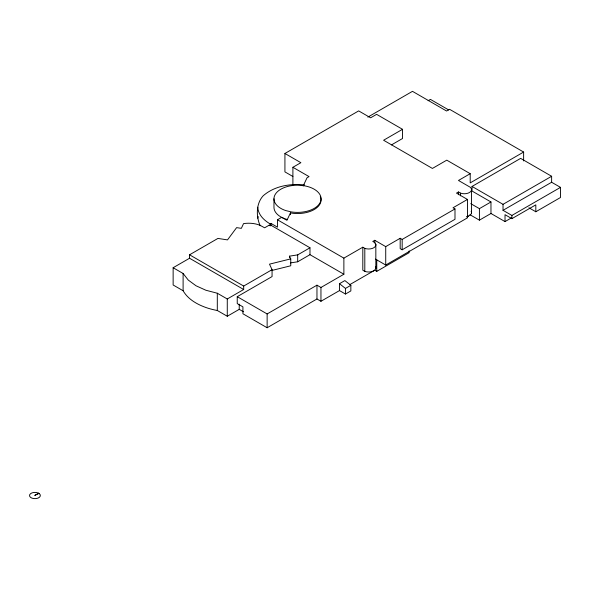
<?xml version="1.0" encoding="UTF-8"?>
<svg xmlns="http://www.w3.org/2000/svg" width="590" height="590" viewBox="0 0 590 590"><rect width="100%" height="100%" fill="white"/><g stroke="black" fill="none" stroke-linecap="round" stroke-linejoin="round"><path stroke-width="0.89" d="M260.197 225.756C256.008 216.596 255.964 203.565 263.199 195.769C274.372 186.034 290.125 183.394 304.492 184.921M257.793 218.263L258.191 216.56M320.281 196.5A23.548 13.592 0 0 1 291.32 213.071L290.464 212.865L286.947 220.306L281.755 217.312L277.462 219.79L277.462 227.15L271.09 223.477L270.176 223.942C264.003 220.299 258.162 214.834 257.793 207.223M303.179 185.946L307.051 177.76L309.042 176.609L292.898 167.287L292.898 184.781M292.898 176.491L284.926 171.889L284.926 153.481L358.668 110.898L370.631 117.801L376.612 114.349L402.52 129.313L402.52 138.517L391.472 144.897M367.843 117.115L412.484 91.339L446.571 111.016L449.558 109.29L523.625 152.05L523.625 160.93M292.898 167.287L300.87 162.685L284.926 153.481M428.126 100.72L430.427 99.393L448.717 109.954M402.52 129.313L383.589 140.243L432.418 168.438L446.77 160.156L470.208 173.689L470.208 182.893L523.625 152.05M189.552 254.799L243.685 286.054L243.685 289.506L189.552 258.25L189.552 254.799L217.931 238.419L227.497 239.901L236.619 227.622L241.34 228.359L243.545 223.625A19.691 11.372 0 0 1 259.976 225.262L264.622 227.799L269.21 225.151M243.493 311.8L239.23 309.344L227.275 316.247L217.304 310.495A52.37 30.23 0 0 1 205.881 307.501C196.949 304.293 187.952 299.226 183.107 290.745L173.136 284.992L173.136 267.727L189.552 258.25M243.685 286.054L272.064 269.674L269.49 264.15L290.759 258.877L289.483 256.156L297.685 254.88L309.986 247.778L309.986 254.681L343.874 274.239L343.874 258.132L277.462 219.79M173.136 267.727L183.107 273.48L188.276 280.08L196.02 285.774L205.881 290.243L217.304 293.23L227.275 298.983L243.685 289.506M339.287 290.7L320.953 301.284L316.963 298.983L267.137 327.752L242.918 313.769L242.918 306.866L237.239 303.584L237.239 296.681L272.064 276.577L272.064 269.674M290.398 262.919L297.685 261.783L309.986 254.681M470.208 173.689L458.482 180.459L470.437 187.362A7.22 4.167 0 0 1 469.441 192.539A7.22 4.167 0 0 1 460.473 193.114L458.482 191.964L456.49 193.114L467.45 199.442L467.45 217.857L385.727 265.035L375.432 259.091M343.874 258.132L362.806 247.203L364.804 248.353A7.22 4.167 0 0 0 373.772 247.778A7.22 4.167 0 0 0 374.768 242.593L372.777 241.443L374.768 240.292L385.727 246.627L400.182 238.279L402.174 239.429L454.993 208.934L454.993 219.296L402.174 249.791L400.182 248.641L400.182 238.279M511.397 217.917L505.025 221.597L490.969 213.484L490.969 201.972L472.037 191.042L472.037 186.44L520.638 158.378L551.628 176.277L551.628 182.258L503.027 210.32L503.027 204.332L551.628 176.277M237.239 296.681L267.137 313.946L316.963 285.177L320.953 287.478L343.874 274.239M467.45 199.442L453.002 207.783L454.993 208.934M339.486 283.679L344.87 280.575L350.851 285.317L350.851 290.929L345.467 294.034L339.486 290.582L339.486 283.679L345.467 288.429L345.467 294.034M470.731 203.639L479.412 208.646L490.969 201.972M349.59 284.749L374.768 270.213L376.759 271.363L409.15 252.668L409.15 250.898M466.852 217.046L468.445 216.132M345.467 288.429L350.851 285.317M469.942 214.694L479.412 220.159L490.969 213.484M503.027 210.32L511.899 215.439L560.5 187.377L560.5 197.503L535.816 211.758L528.942 207.783M505.025 221.597L505.025 214.694L511.899 218.661L535.816 204.855L535.816 211.758M38.579 493.203L34.744 495.416L38.962 493.424M269.247 225.174L270.176 225.786L271.09 225.321L309.986 247.778M271.26 270.611L290.759 265.78L290.759 258.877M287.256 219.451L285.649 219.067A23.548 13.592 0 0 1 273.967 207.26L273.967 198.742M551.628 182.258L560.5 187.377M472.037 186.44L503.027 204.332M375.476 266.451A7.22 4.167 0 0 1 373.168 271.105A7.22 4.167 0 0 1 364.804 271.363L362.806 270.213L362.806 247.203M511.899 215.439L511.899 218.661M479.412 208.646L479.412 220.159M471.513 189.117L471.513 213.064M460.473 193.114L460.473 195.873M458.482 191.964L458.482 194.722M402.174 239.429L402.174 249.791M385.727 246.627L385.727 265.035M376.759 259.858L376.759 271.363M375.837 244.349L375.845 268.303M374.768 240.292L374.768 243.058M364.804 248.353L364.804 271.363M320.953 287.478L320.953 301.284M316.963 285.177L316.963 298.983M297.685 254.88L297.685 261.783M290.464 212.865L290.464 214.708M289.483 256.156L289.483 257.882M271.09 223.477L271.09 225.321M270.176 223.942L270.176 225.786M267.137 313.946L267.137 327.752M239.23 304.16L239.23 309.344M227.275 298.983L227.275 316.247M217.304 293.23L217.304 310.495M183.107 273.48L183.107 290.745M471.145 211.22A7.22 4.167 0 0 1 466.712 216.545M303.71 185.688L297.618 185.208A23.548 13.592 0 0 0 274.793 195.231A23.548 13.592 0 0 0 285.649 210.549L291.32 211.921A23.548 13.592 0 0 0 320.23 202.385A23.548 13.592 0 0 0 303.71 185.688M38.778 493.306L38.247 493.034A5.435 3.142 0 0 0 29.625 494.848A5.435 3.142 0 0 0 36.115 498.587A5.435 3.142 0 0 0 39.25 493.616L38.778 493.306"/></g></svg>
